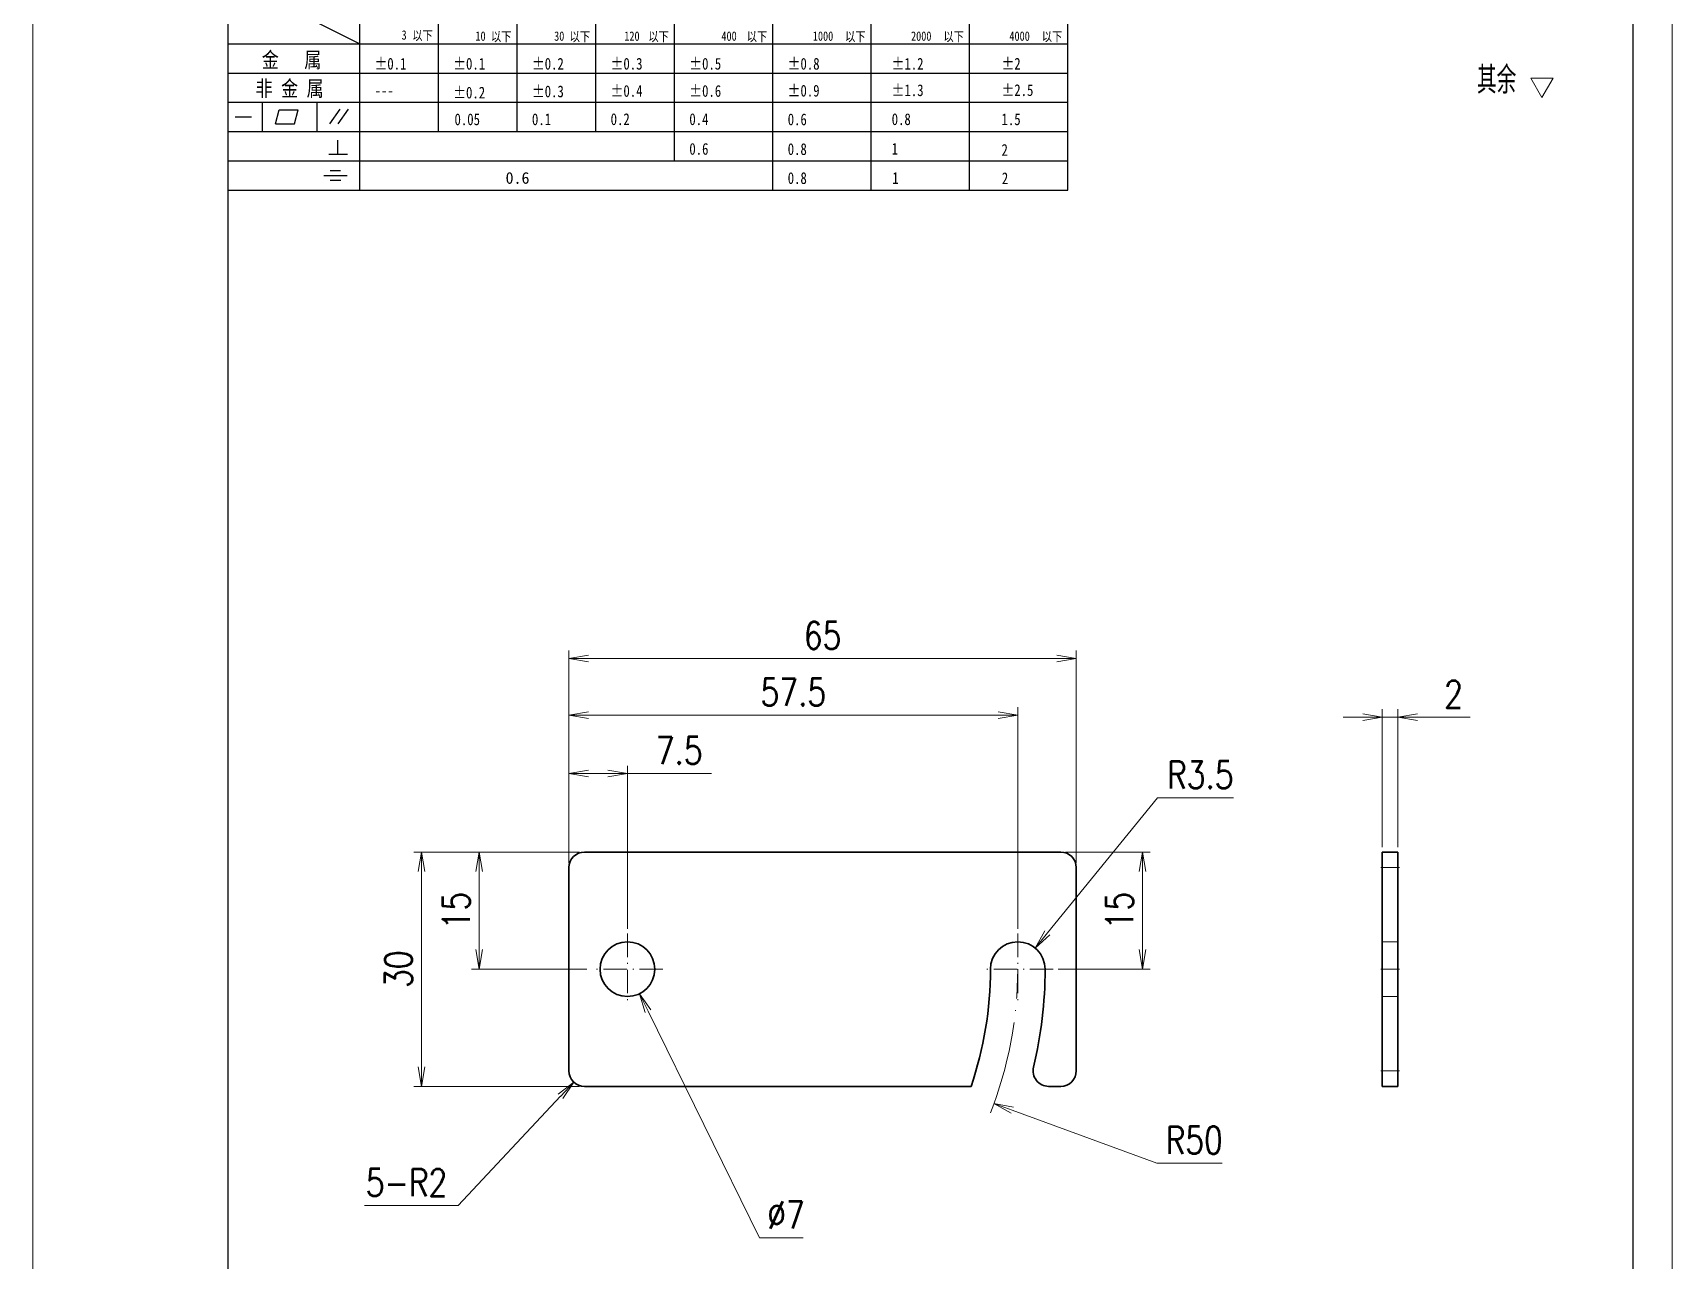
# Model space of a CAD drawing. Header units: millimetres. Extents: x 1333 to 142399, y -42879 to -5704.
# Drawn here: x 73281.6 to 73491.6, y -8700.1 to -8543 of the extents above; entities that cross this region are included whole.
import ezdxf

# ---------------------------------------------------------------- set-up
doc = ezdxf.new("R2010")
doc.units = ezdxf.units.MM
doc.header["$LTSCALE"] = 0.5
for name, pattern in [('ACAD_ISO04W100', [30, 24, -3, 0, -3]), ('AM_ISO02W050x2', [3.75, 3, -0.75]), ('DASHDOT', [18.5, 12, -3, 0.5, -3]), ('DOT2', [0.125, 0, -0.125])]:
    doc.linetypes.add(name, pattern=pattern)
for name, color, linetype, lineweight in [('CENTER', 2, 'DASHDOT', 15), ('DRAWING', 7, 'Continuous', 35), ('WORK', 6, 'ACAD_ISO04W100', 0), ('图框', 7, 'Continuous', 18), ('标注线', 3, 'Continuous', 18), ('虚线', 1, 'AM_ISO02W050x2', 18)]:
    doc.layers.add(name, color=color, linetype=linetype, lineweight=lineweight)
doc.layers.add('DIM', color=3, linetype='Continuous')
doc.layers.add('图\\M+19E79\\M+195B6\\M+18E9A', color=7, linetype='Continuous')
doc.layers.add('打印-禁用', color=7, linetype='Continuous', lineweight=15, plot=False)
doc.styles.add('DIM', font='romans.shx', dxfattribs={"width": 0.8, "bigfont": 'bigfont.shx'})
doc.styles.add('国标', font='simfang.ttf', dxfattribs={"width": 0.8})
doc.styles.add('机械长仿宋', font='gbenor.shx', dxfattribs={"height": 1, "bigfont": 'gbcbig.shx'})
doc.dimstyles.new('DEH 1-1$0', dxfattribs={"dimtxt": 3.5, "dimasz": 2.5, "dimexe": 1, "dimexo": 0.625, "dimgap": 1.2, "dimtad": 1, "dimzin": 9, "dimdsep": 46, "dimtxsty": 'DIM', "dimblk": 'OPEN', "dimcen": 0, "dimclrd": 8, "dimclre": 8, "dimclrt": 2, "dimazin": 2, "dimtfac": 0.5, "dimtmove": 0, "dimatfit": 3, "dimldrblk": 'OPEN', "dimfxl": 0, "dimtolj": 2, "dimlwd": 18, "dimlwe": 18, "dimarcsym": 0})
doc.dimstyles.new('DEH 1-1$3', dxfattribs={"dimtxt": 3.5, "dimasz": 2.5, "dimexe": 1, "dimexo": 0.625, "dimgap": 1.2, "dimtad": 1, "dimtoh": 1, "dimdsep": 46, "dimtxsty": 'DIM', "dimblk": 'OPEN', "dimcen": 0, "dimclrd": 8, "dimclre": 8, "dimclrt": 2, "dimazin": 2, "dimtfac": 0.5, "dimtofl": 0, "dimtmove": 0, "dimatfit": 3, "dimldrblk": 'OPEN', "dimfxl": 0, "dimtolj": 2, "dimlwd": 18, "dimlwe": 18, "dimarcsym": 0})
doc.dimstyles.new('DEH 1-1$4', dxfattribs={"dimtxt": 3.5, "dimasz": 2.5, "dimexe": 1, "dimexo": 0.625, "dimgap": 1.2, "dimtad": 1, "dimtoh": 1, "dimdsep": 46, "dimtxsty": 'DIM', "dimblk": 'OPEN', "dimcen": 0, "dimclrd": 8, "dimclre": 8, "dimclrt": 2, "dimazin": 2, "dimtfac": 0.5, "dimtofl": 0, "dimtmove": 0, "dimatfit": 3, "dimldrblk": 'OPEN', "dimfxl": 0, "dimtolj": 2, "dimlwd": 18, "dimlwe": 18, "dimarcsym": 0})

# ---------------------------------------------------------------- blocks, each defined once
blk = doc.blocks.new('GZDEH零件A4图框V01版')
at = {"layer": '图\\M+19E79\\M+195B6\\M+18E9A', "linetype": 'Continuous'}
for p, q in [((25, 292), (25, 13.5)), ((205, 13.5), (205, 292))]:
    blk.add_line(p, q, dxfattribs=at)
at = {"layer": '图\\M+19E79\\M+195B6\\M+18E9A', "color": 9}
for p, q in [((25, 292), (41.88, 283.54)), ((41.88, 264.79), (41.88, 292)), ((132.6, 264.79), (132.6, 292)), ((51.96, 272.29), (51.96, 288.22)), ((62.04, 272.29), (62.04, 288.22)), ((72.12, 272.29), (72.12, 288.22)), ((82.2, 268.54), (82.2, 288.22)), ((94.8, 264.79), (94.8, 288.22)), ((107.4, 264.79), (107.4, 288.22)), ((120, 264.79), (120, 288.22)), ((25, 283.54), (132.6, 283.54)), ((25, 279.79), (132.6, 279.79)), ((25, 276.04), (132.6, 276.04)), ((29.43, 272.34), (29.43, 276.04)), ((36.42, 272.34), (36.42, 276.04)), ((38.03, 273.3), (39.36, 275.16)), ((39.11, 273.3), (40.45, 275.16)), ((25.94, 274.19), (28, 274.19)), ((31.1, 273.3), (31.58, 275.09)), ((31.1, 273.3), (33.51, 273.3)), ((31.58, 275.09), (33.99, 275.09)), ((33.51, 273.3), (33.99, 275.09)), ((25, 272.29), (132.6, 272.29)), ((39.09, 269.41), (39.09, 271.18)), ((37.93, 269.41), (40.32, 269.41)), ((25, 268.54), (132.6, 268.54)), ((38.08, 267.29), (39.43, 267.29)), ((25, 264.79), (132.6, 264.79)), ((37.3, 266.69), (40.28, 266.69)), ((38.08, 266.09), (39.44, 266.09))]:
    blk.add_line(p, q, dxfattribs=at)
at = {"layer": '打印-禁用', "linetype": 'Continuous'}
for p, q in [((0, 297), (0, 0)), ((210, 297), (210, 0))]:
    blk.add_line(p, q, dxfattribs=at)
at = {"layer": '图\\M+19E79\\M+195B6\\M+18E9A', "color": 9, "lineweight": 15, "style": '国标', "width": 0.8}
for s, p in [('3', (47.24, 284.06)), ('以下', (48.61, 284.01)), ('10', (56.7, 283.92)), ('以下', (58.69, 283.87)), ('30', (66.78, 283.92)), ('以下', (68.77, 283.87)), ('120', (75.77, 283.92)), ('以下', (78.85, 283.87)), ('400', (88.21, 283.92)), ('以下', (91.45, 283.87)), ('1000', (99.92, 283.92)), ('以下', (104.05, 283.87)), ('2000', (112.5, 283.92)), ('以下', (116.65, 283.87)), ('4000', (125.1, 283.92)), ('以下', (129.25, 283.87))]:
    blk.add_text(s, height=1.2, dxfattribs=at).set_placement(p)
at = {"layer": '图\\M+19E79\\M+195B6\\M+18E9A', "color": 9, "style": '国标', "width": 0.8}
for s, height, p in [('金   属', 2, (29.33, 280.48)), ('±0.1', 1.5, (43.78, 280.23)), ('±0.1', 1.5, (53.86, 280.23)), ('±0.2', 1.5, (63.94, 280.23)), ('±0.3', 1.5, (74.02, 280.23)), ('±0.5', 1.5, (84.1, 280.23)), ('±0.8', 1.5, (96.7, 280.23)), ('±1.2', 1.5, (110.02, 280.23)), ('±2', 1.5, (124.09, 280.23)), ('非 金 属', 2, (28.53, 276.82)), ('---', 1.5, (43.78, 276.81)), ('±0.2', 1.5, (53.86, 276.54)), ('±0.3', 1.5, (63.94, 276.69)), ('±0.4', 1.5, (74.02, 276.75)), ('±0.6', 1.5, (84.1, 276.75)), ('±0.9', 1.5, (96.7, 276.78)), ('±1.3', 1.5, (110.02, 276.84)), ('±2.5', 1.5, (124.09, 276.85)), ('0.1', 1.5, (63.94, 273.12)), ('0.2', 1.5, (74.02, 273.13)), ('0.4', 1.5, (84.1, 273.13)), ('0.6', 1.5, (96.7, 273.11)), ('0.8', 1.5, (110.02, 273.13)), ('1.5', 1.5, (124.09, 273.12)), ('0.6', 1.5, (84.1, 269.33)), ('0.8', 1.5, (96.7, 269.3)), ('1', 1.5, (110.02, 269.34)), ('2', 1.5, (124.09, 269.2)), ('0.8', 1.5, (96.7, 265.59)), ('1', 1.5, (110.1, 265.6)), ('2', 1.5, (124.13, 265.57))]:
    blk.add_text(s, height=height, dxfattribs=at).set_placement(p)
at = {"layer": '图\\M+19E79\\M+195B6\\M+18E9A', "color": 9, "lineweight": 13, "style": '国标'}
blk.add_text('0.6', height=1.5, dxfattribs=at).set_placement((60.56, 265.61))
at = {"layer": '图\\M+19E79\\M+195B6\\M+18E9A', "color": 9, "insert": (54.02, 273.09), "char_height": 1.5, "width": 5.1982, "attachment_point": 7, "style": '国标'}
blk.add_mtext('0.05', dxfattribs=at)
blk = doc.blocks.new('FINISHER_1')
at = {"layer": '标注线'}
for p, q in [((0, 0), (-1.44, 2.5)), ((-1.44, 2.5), (1.44, 2.5)), ((1.44, 2.5), (0, 0))]:
    blk.add_line(p, q, dxfattribs=at)
blk = doc.blocks.new('_Open')
at = {"color": 0, "linetype": 'ByBlock', "lineweight": -2}
for p, q in [((-1, 0.167), (0, 0)), ((-1, -0.167), (0, 0)), ((0, 0), (-1, 0))]:
    blk.add_line(p, q, dxfattribs=at)
blk = doc.blocks.new('*D170')
at = {"layer": 'Defpoints', "color": 0, "transparency": 16777216}
for p in [(73352.22, -8647.86), (73331.35, -8677.86), (73352.22, -8677.86)]:
    blk.add_point(p, dxfattribs=at)
at = {"layer": 'DIM', "color": 8, "lineweight": 18, "transparency": 16777216}
for p, q in [((73351.59, -8647.86), (73330.35, -8647.86)), ((73331.35, -8650.36), (73331.35, -8675.36)), ((73351.59, -8677.86), (73330.35, -8677.86))]:
    blk.add_line(p, q, dxfattribs=at)
at = {"layer": 'DIM', "color": 8, "lineweight": 18, "transparency": 16777216, "xscale": 2.5, "yscale": 2.5, "zscale": 2.5}
for p, rotation in [((73331.35, -8647.86), 90), ((73331.35, -8677.86), 270)]:
    blk.add_blockref('_Open', p, dxfattribs=dict(at, rotation=rotation))
at = {"layer": 'DIM', "color": 2, "transparency": 16777216, "insert": (73328.4, -8662.86), "char_height": 3.5, "attachment_point": 5, "rotation": 90, "style": 'DIM'}
blk.add_mtext('\\A2;30', dxfattribs=at)
blk = doc.blocks.new('*D171')
at = {"layer": 'Defpoints', "color": 0, "transparency": 16777216}
for p in [(73415.22, -8623.08), (73350.22, -8649.86), (73415.22, -8649.86)]:
    blk.add_point(p, dxfattribs=at)
at = {"layer": 'DIM', "color": 8, "lineweight": 18, "transparency": 16777216}
for p, q in [((73350.22, -8649.24), (73350.22, -8622.08)), ((73415.22, -8649.24), (73415.22, -8622.08)), ((73352.72, -8623.08), (73412.72, -8623.08))]:
    blk.add_line(p, q, dxfattribs=at)
at = {"layer": 'DIM', "color": 8, "lineweight": 18, "transparency": 16777216, "xscale": 2.5, "yscale": 2.5, "zscale": 2.5, "rotation": 180}
blk.add_blockref('_Open', (73350.22, -8623.08), dxfattribs=at)
at = {"layer": 'DIM', "color": 8, "lineweight": 18, "transparency": 16777216, "xscale": 2.5, "yscale": 2.5, "zscale": 2.5}
blk.add_blockref('_Open', (73415.22, -8623.08), dxfattribs=at)
at = {"layer": 'DIM', "color": 2, "transparency": 16777216, "insert": (73382.72, -8620.13), "char_height": 3.5, "attachment_point": 5, "style": 'DIM'}
blk.add_mtext('\\A2;65', dxfattribs=at)
blk = doc.blocks.new('*D172')
at = {"layer": 'Defpoints', "color": 0, "transparency": 16777216}
for p in [(73357.72, -8637.81), (73350.22, -8649.86), (73357.72, -8658.31)]:
    blk.add_point(p, dxfattribs=at)
at = {"layer": 'DIM', "color": 8, "lineweight": 18, "transparency": 16777216}
for p, q in [((73350.22, -8649.24), (73350.22, -8636.81)), ((73357.72, -8657.69), (73357.72, -8636.81)), ((73352.72, -8637.81), (73355.22, -8637.81)), ((73357.72, -8637.81), (73368.49, -8637.81))]:
    blk.add_line(p, q, dxfattribs=at)
at = {"layer": 'DIM', "color": 8, "lineweight": 18, "transparency": 16777216, "xscale": 2.5, "yscale": 2.5, "zscale": 2.5, "rotation": 180}
blk.add_blockref('_Open', (73350.22, -8637.81), dxfattribs=at)
at = {"layer": 'DIM', "color": 8, "lineweight": 18, "transparency": 16777216, "xscale": 2.5, "yscale": 2.5, "zscale": 2.5}
blk.add_blockref('_Open', (73357.72, -8637.81), dxfattribs=at)
at = {"layer": 'DIM', "color": 2, "transparency": 16777216, "insert": (73364.35, -8634.86), "char_height": 3.5, "attachment_point": 5, "style": 'DIM'}
blk.add_mtext('\\A2;7.5', dxfattribs=at)
blk = doc.blocks.new('*D173')
at = {"layer": 'Defpoints', "color": 0, "transparency": 16777216}
for p in [(73352.22, -8647.86), (73338.74, -8662.86), (73353.17, -8662.86)]:
    blk.add_point(p, dxfattribs=at)
at = {"layer": 'DIM', "color": 8, "lineweight": 18, "transparency": 16777216}
for p, q in [((73351.59, -8647.86), (73337.74, -8647.86)), ((73338.74, -8650.36), (73338.74, -8660.36)), ((73352.54, -8662.86), (73337.74, -8662.86))]:
    blk.add_line(p, q, dxfattribs=at)
at = {"layer": 'DIM', "color": 8, "lineweight": 18, "transparency": 16777216, "xscale": 2.5, "yscale": 2.5, "zscale": 2.5}
for p, rotation in [((73338.74, -8647.86), 90), ((73338.74, -8662.86), 270)]:
    blk.add_blockref('_Open', p, dxfattribs=dict(at, rotation=rotation))
at = {"layer": 'DIM', "color": 2, "transparency": 16777216, "insert": (73335.79, -8655.36), "char_height": 3.5, "attachment_point": 5, "rotation": 90, "style": 'DIM'}
blk.add_mtext('\\A2;15', dxfattribs=at)
blk = doc.blocks.new('*D174')
at = {"layer": 'Defpoints', "color": 0, "transparency": 16777216}
for p in [(73413.22, -8647.86), (73423.7, -8647.86), (73412.27, -8662.86)]:
    blk.add_point(p, dxfattribs=at)
at = {"layer": 'DIM', "color": 8, "lineweight": 18, "transparency": 16777216}
for p, q in [((73413.84, -8647.86), (73424.7, -8647.86)), ((73423.7, -8660.36), (73423.7, -8650.36)), ((73412.89, -8662.86), (73424.7, -8662.86))]:
    blk.add_line(p, q, dxfattribs=at)
at = {"layer": 'DIM', "color": 8, "lineweight": 18, "transparency": 16777216, "xscale": 2.5, "yscale": 2.5, "zscale": 2.5}
for p, rotation in [((73423.7, -8647.86), 90), ((73423.7, -8662.86), 270)]:
    blk.add_blockref('_Open', p, dxfattribs=dict(at, rotation=rotation))
at = {"layer": 'DIM', "color": 2, "transparency": 16777216, "insert": (73420.75, -8655.36), "char_height": 3.5, "attachment_point": 5, "rotation": 90, "style": 'DIM'}
blk.add_mtext('\\A2;15', dxfattribs=at)
blk = doc.blocks.new('*D175')
at = {"layer": 'Defpoints', "color": 0, "transparency": 16777216}
for p in [(73407.72, -8630.33), (73350.22, -8649.86), (73407.72, -8658.31)]:
    blk.add_point(p, dxfattribs=at)
at = {"layer": 'DIM', "color": 8, "lineweight": 18, "transparency": 16777216}
for p, q in [((73350.22, -8649.24), (73350.22, -8629.33)), ((73352.72, -8630.33), (73405.22, -8630.33)), ((73407.72, -8657.69), (73407.72, -8629.33))]:
    blk.add_line(p, q, dxfattribs=at)
at = {"layer": 'DIM', "color": 8, "lineweight": 18, "transparency": 16777216, "xscale": 2.5, "yscale": 2.5, "zscale": 2.5, "rotation": 180}
blk.add_blockref('_Open', (73350.22, -8630.33), dxfattribs=at)
at = {"layer": 'DIM', "color": 8, "lineweight": 18, "transparency": 16777216, "xscale": 2.5, "yscale": 2.5, "zscale": 2.5}
blk.add_blockref('_Open', (73407.72, -8630.33), dxfattribs=at)
at = {"layer": 'DIM', "color": 2, "transparency": 16777216, "insert": (73378.97, -8627.38), "char_height": 3.5, "attachment_point": 5, "style": 'DIM'}
blk.add_mtext('\\A2;57.5', dxfattribs=at)
blk = doc.blocks.new('*D176')
at = {"layer": 'Defpoints', "color": 0, "transparency": 16777216}
for p in [(73409.93, -8660.15), (73407.72, -8662.86)]:
    blk.add_point(p, dxfattribs=at)
at = {"layer": 'DIM', "color": 8, "lineweight": 18, "transparency": 16777216}
for p, q in [((73425.63, -8640.94), (73411.52, -8658.21)), ((73435.37, -8640.94), (73425.63, -8640.94))]:
    blk.add_line(p, q, dxfattribs=at)
at = {"layer": 'DIM', "color": 8, "lineweight": 18, "transparency": 16777216, "xscale": 2.5, "yscale": 2.5, "zscale": 2.5, "rotation": 230.7486890055551}
blk.add_blockref('_Open', (73409.93, -8660.15), dxfattribs=at)
at = {"layer": 'DIM', "color": 2, "transparency": 16777216, "insert": (73431.1, -8637.99), "char_height": 3.5, "attachment_point": 5, "style": 'DIM'}
blk.add_mtext('\\A2;R3.5', dxfattribs=at)
blk = doc.blocks.new('*D177')
at = {"layer": 'Defpoints', "color": 0, "transparency": 16777216}
for p in [(73352.22, -8675.86), (73350.85, -8677.32)]:
    blk.add_point(p, dxfattribs=at)
at = {"layer": 'DIM', "color": 8, "lineweight": 18, "transparency": 16777216}
for p, q in [((73336.02, -8693.11), (73349.14, -8679.14)), ((73324.02, -8693.11), (73336.02, -8693.11))]:
    blk.add_line(p, q, dxfattribs=at)
at = {"layer": 'DIM', "color": 8, "lineweight": 18, "transparency": 16777216, "xscale": 2.5, "yscale": 2.5, "zscale": 2.5, "rotation": 46.81227220569858}
blk.add_blockref('_Open', (73350.85, -8677.32), dxfattribs=at)
at = {"layer": 'DIM', "color": 2, "transparency": 16777216, "insert": (73329.42, -8690.16), "char_height": 3.5, "attachment_point": 5, "style": 'DIM'}
blk.add_mtext('\\A2;5-R2', dxfattribs=at)
blk = doc.blocks.new('*D178')
at = {"layer": 'Defpoints', "color": 0, "transparency": 16777216}
for p in [(73357.72, -8662.86), (73404.67, -8680.05)]:
    blk.add_point(p, dxfattribs=at)
at = {"layer": 'DIM', "color": 8, "lineweight": 18, "transparency": 16777216}
for p, q in [((73425.52, -8687.69), (73407.02, -8680.91)), ((73433.92, -8687.69), (73425.52, -8687.69))]:
    blk.add_line(p, q, dxfattribs=at)
at = {"layer": 'DIM', "color": 8, "lineweight": 18, "transparency": 16777216, "xscale": 2.5, "yscale": 2.5, "zscale": 2.5, "rotation": 159.8907940384055}
blk.add_blockref('_Open', (73404.67, -8680.05), dxfattribs=at)
at = {"layer": 'DIM', "color": 2, "transparency": 16777216, "insert": (73430.32, -8684.74), "char_height": 3.5, "attachment_point": 5, "style": 'DIM'}
blk.add_mtext('\\A2;R50', dxfattribs=at)
blk = doc.blocks.new('*D179')
at = {"layer": 'Defpoints', "color": 0, "transparency": 16777216}
for p in [(73456.41, -8630.59), (73454.41, -8647.86), (73456.41, -8647.86)]:
    blk.add_point(p, dxfattribs=at)
at = {"layer": 'DIM', "color": 8, "lineweight": 18, "transparency": 16777216}
for p, q in [((73451.91, -8630.59), (73449.41, -8630.59)), ((73454.41, -8647.24), (73454.41, -8629.59)), ((73454.41, -8630.59), (73456.41, -8630.59)), ((73456.41, -8647.24), (73456.41, -8629.59)), ((73458.91, -8630.59), (73465.68, -8630.59))]:
    blk.add_line(p, q, dxfattribs=at)
at = {"layer": 'DIM', "color": 8, "lineweight": 18, "transparency": 16777216, "xscale": 2.5, "yscale": 2.5, "zscale": 2.5}
blk.add_blockref('_Open', (73454.41, -8630.59), dxfattribs=at)
at = {"layer": 'DIM', "color": 8, "lineweight": 18, "transparency": 16777216, "xscale": 2.5, "yscale": 2.5, "zscale": 2.5, "rotation": 180}
blk.add_blockref('_Open', (73456.41, -8630.59), dxfattribs=at)
at = {"layer": 'DIM', "color": 2, "transparency": 16777216, "insert": (73463.54, -8627.64), "char_height": 3.5, "attachment_point": 5, "style": 'DIM'}
blk.add_mtext('\\A2;2', dxfattribs=at)
blk = doc.blocks.new('*D180')
at = {"layer": 'Defpoints', "color": 0, "transparency": 16777216}
for p in [(73356.17, -8659.72), (73359.26, -8666)]:
    blk.add_point(p, dxfattribs=at)
at = {"layer": 'DIM', "color": 8, "lineweight": 18, "transparency": 16777216}
for p, q in [((73374.64, -8697.27), (73360.37, -8668.24)), ((73380.24, -8697.27), (73374.64, -8697.27))]:
    blk.add_line(p, q, dxfattribs=at)
at = {"layer": 'DIM', "color": 8, "lineweight": 18, "transparency": 16777216, "xscale": 2.5, "yscale": 2.5, "zscale": 2.5, "rotation": 116.1830657923741}
blk.add_blockref('_Open', (73359.26, -8666), dxfattribs=at)
at = {"layer": 'DIM', "color": 2, "transparency": 16777216, "insert": (73378.04, -8694.32), "char_height": 3.5, "attachment_point": 5, "style": 'DIM'}
blk.add_mtext('\\A2;∅7', dxfattribs=at)

msp = doc.modelspace()

# ---------------------------------------------------------------- linework, layer by layer
at = {"layer": 'CENTER', "ltscale": 0.5}
for p, q in [((73456.612, -8649.861), (73454.211, -8649.861)), ((73357.719, -8658.311), (73357.719, -8667.411)), ((73407.719, -8658.311), (73407.719, -8667.411)), ((73362.269, -8662.861), (73353.169, -8662.861)), ((73412.269, -8662.861), (73403.169, -8662.861)), ((73456.612, -8662.861), (73454.211, -8662.861)), ((73456.612, -8675.861), (73454.211, -8675.861))]:
    msp.add_line(p, q, dxfattribs=at)
at = {"layer": 'DRAWING'}
for p, q in [((73350.219, -8675.861), (73350.219, -8649.861)), ((73352.219, -8647.861), (73413.219, -8647.861)), ((73415.219, -8649.861), (73415.219, -8675.861)), ((73454.411, -8649.861), (73454.411, -8675.861)), ((73456.411, -8649.861), (73456.411, -8675.861)), ((73401.733, -8677.861), (73352.219, -8677.861))]:
    msp.add_line(p, q, dxfattribs=at)
at = {"layer": 'DRAWING', "ltscale": 0.014645}
for p, q in [((73454.411, -8647.861), (73454.411, -8648.446)), ((73456.411, -8647.861), (73456.411, -8648.446))]:
    msp.add_line(p, q, dxfattribs=at)
at = {"layer": 'DRAWING', "ltscale": 0.05}
for p, q in [((73456.411, -8647.861), (73454.411, -8647.861)), ((73454.411, -8675.861), (73454.411, -8677.861)), ((73456.411, -8675.861), (73456.411, -8677.861)), ((73456.411, -8677.861), (73454.411, -8677.861))]:
    msp.add_line(p, q, dxfattribs=at)
at = {"layer": 'DRAWING', "ltscale": 0.035355}
for p, q in [((73454.411, -8649.861), (73454.411, -8648.446)), ((73456.411, -8649.861), (73456.411, -8648.446))]:
    msp.add_line(p, q, dxfattribs=at)
at = {"layer": 'DRAWING', "ltscale": 0.0386}
msp.add_line((73411.675, -8677.861), (73413.219, -8677.861), dxfattribs=at)
at = {"layer": 'DRAWING'}
msp.add_circle((73357.719, -8662.861), 3.5, dxfattribs=at)
for centre, radius, start, end in [((73352.219, -8649.861), 2, 90, 180), ((73413.219, -8649.861), 2, 0, 90), ((73407.719, -8662.861), 3.5, 360, 180), ((73357.719, -8662.861), 46.5, 341.18094, 0), ((73357.719, -8662.861), 53.5, 346.45351, 0), ((73352.219, -8675.861), 2, 180, 270), ((73411.675, -8675.861), 2, 166.45351, 270), ((73413.219, -8675.861), 2, 270, 0)]:
    msp.add_arc(centre, radius, start, end, dxfattribs=at)
at = {"layer": 'WORK'}
msp.add_arc((73357.719, -8662.861), 50, 338.41473, 0, dxfattribs=at)
at = {"layer": '虚线', "ltscale": 8}
for p, q in [((73456.411, -8659.361), (73454.411, -8659.361)), ((73456.411, -8659.361), (73454.411, -8659.361)), ((73456.411, -8666.361), (73454.411, -8666.361))]:
    msp.add_line(p, q, dxfattribs=at)

# ---------------------------------------------------------------- block references
at = {"layer": 'DIM'}
msp.add_blockref('FINISHER_1', (73474.864, -8551.273), dxfattribs=at)
at = {"layer": '图框'}
msp.add_blockref('GZDEH零件A4图框V01版', (73281.55, -8827.918), dxfattribs=at)

# ---------------------------------------------------------------- texts
at = {"layer": '标注线', "color": 7, "linetype": 'DOT2', "style": '机械长仿宋'}
msp.add_text('其余', height=3.5, dxfattribs=at).set_placement((73466.541, -8550.773))

# ---------------------------------------------------------------- dimensions: what is measured, and where the dimension line sits
at = {"layer": 'DIM'}
for base, p1, p2, picture, middle in [((73415.219, -8623.08), (73350.219, -8649.861), (73415.219, -8649.861), '*D171', (73382.719, -8620.13)), ((73407.719, -8630.325), (73350.219, -8649.861), (73407.719, -8658.311), '*D175', (73378.969, -8627.375)), ((73456.411, -8630.594), (73454.411, -8647.861), (73456.411, -8647.861), '*D179', (73463.545, -8627.644)), ((73357.719, -8637.815), (73350.219, -8649.861), (73357.719, -8658.311), '*D172', (73364.352, -8634.865))]:
    dim = msp.add_linear_dim(base=base, p1=p1, p2=p2, dimstyle='DEH 1-1$0', dxfattribs=at)
    dim.commit()
    dim.dimension.update_dxf_attribs({"geometry": picture, "text_midpoint": middle})
for center, mpoint, picture, middle in [((73407.719, -8662.861), (73409.934, -8660.15), '*D176', (73431.1, -8640.936)), ((73357.719, -8662.861), (73404.671, -8680.051), '*D178', (73430.322, -8687.685))]:
    dim = msp.add_radius_dim(center=center, mpoint=mpoint, dimstyle='DEH 1-1$4', dxfattribs=at)
    dim.commit()
    dim.dimension.update_dxf_attribs({"geometry": picture, "text_midpoint": middle, "dimtype": 164})
for base, p1, p2, picture, middle in [((73331.354, -8677.861), (73352.219, -8647.861), (73352.219, -8677.861), '*D170', (73328.404, -8662.861)), ((73338.74, -8662.861), (73352.219, -8647.861), (73353.169, -8662.861), '*D173', (73335.79, -8655.361)), ((73423.698, -8647.861), (73412.269, -8662.861), (73413.219, -8647.861), '*D174', (73420.748, -8655.361))]:
    dim = msp.add_linear_dim(base=base, p1=p1, p2=p2, angle=90, dimstyle='DEH 1-1$0', dxfattribs=at)
    dim.commit()
    dim.dimension.update_dxf_attribs({"geometry": picture, "text_midpoint": middle})
dim = msp.add_diameter_dim_2p(p1=(73356.175, -8659.72), p2=(73359.263, -8666.001), dimstyle='DEH 1-1$3', dxfattribs=at)
dim.commit()
dim.dimension.update_dxf_attribs({"geometry": '*D180', "text_midpoint": (73378.038, -8697.27), "dimtype": 163})
dim = msp.add_radius_dim(center=(73352.219, -8675.861), mpoint=(73350.85, -8677.319), text='5-R2', dimstyle='DEH 1-1$4', dxfattribs=at)
dim.commit()
dim.dimension.update_dxf_attribs({"geometry": '*D177', "text_midpoint": (73329.424, -8693.114), "dimtype": 164})

doc.saveas('drawing.dxf')
